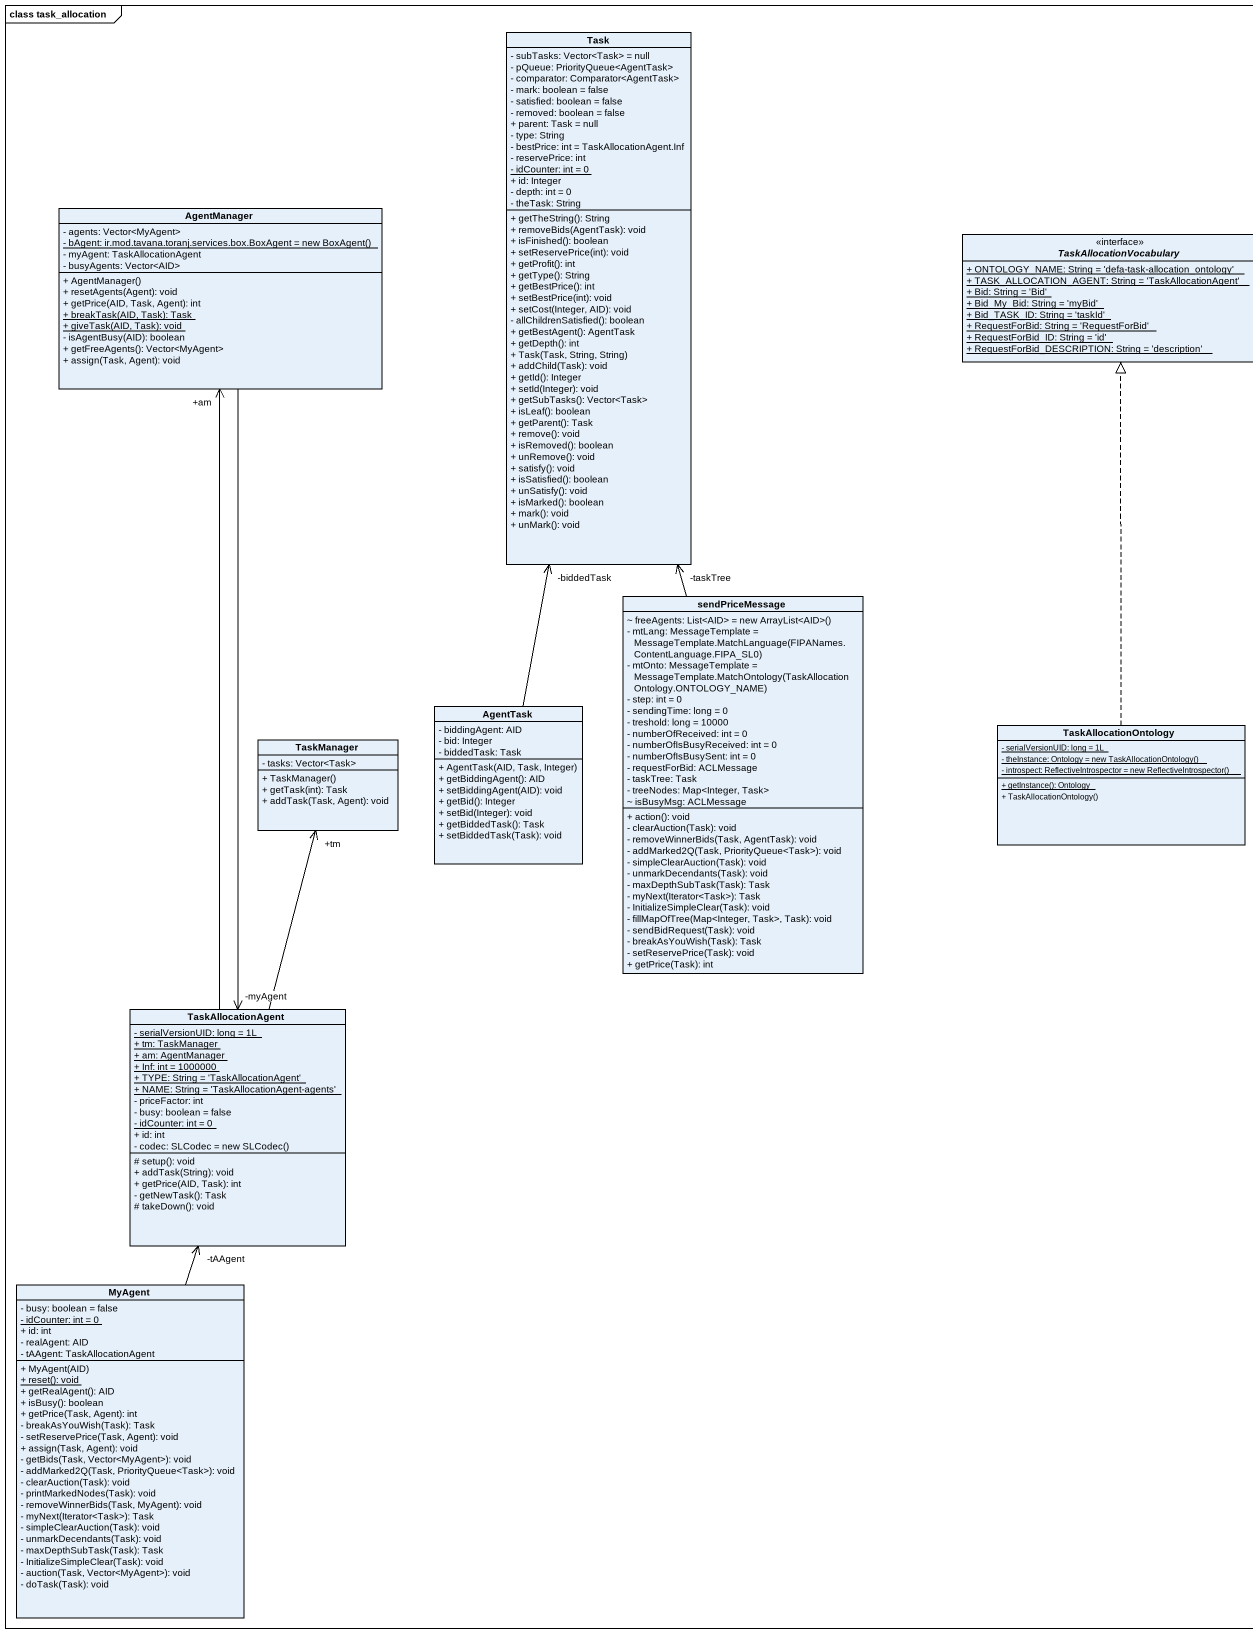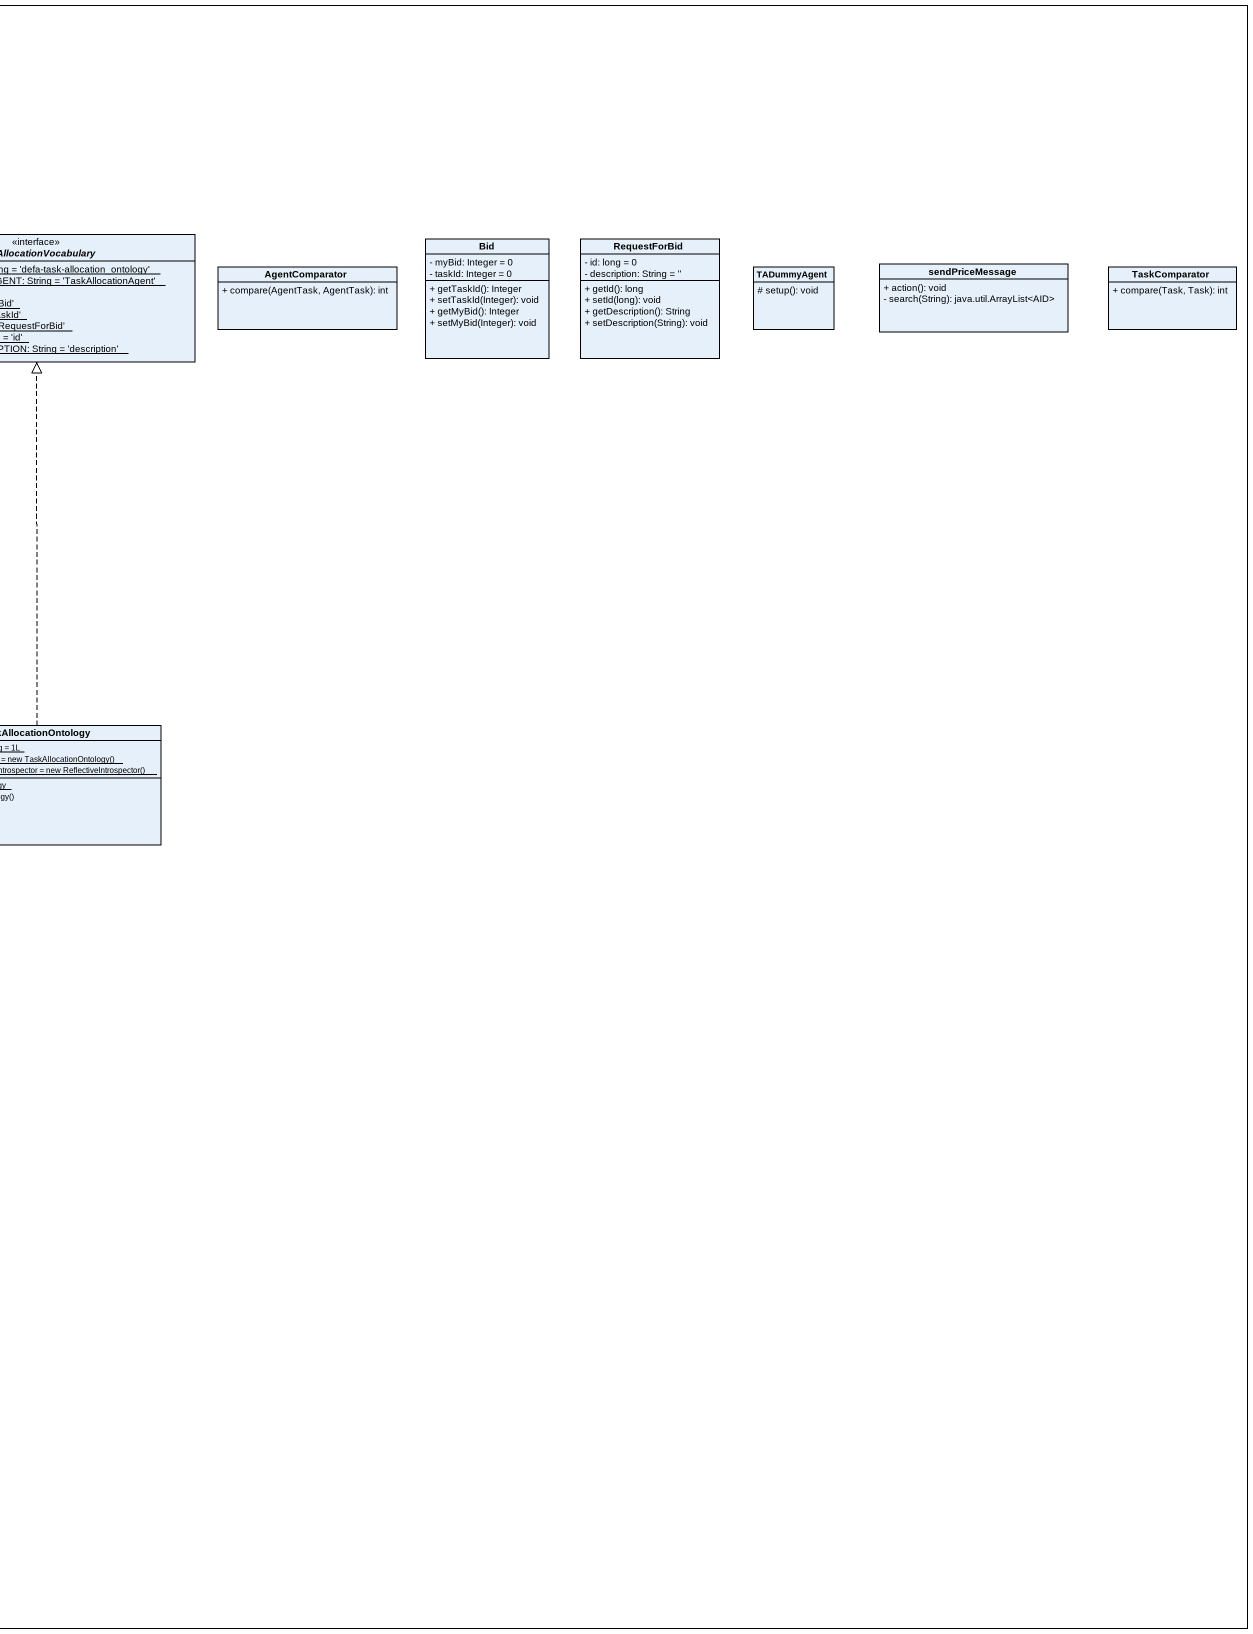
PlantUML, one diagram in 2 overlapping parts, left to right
@startuml
mainframe class task_allocation
hide circle
hide empty members
skinparam classAttributeIconSize 0
class Task {
  - subTasks: Vector<Task> = null
  - pQueue: PriorityQueue<AgentTask>
  - comparator: Comparator<AgentTask>
  - mark: boolean = false
  - satisfied: boolean = false
  - removed: boolean = false
  + parent: Task = null
  - type: String
  - bestPrice: int = TaskAllocationAgent.Inf
  - reservePrice: int
  {static} - idCounter: int = 0
  + id: Integer
  - depth: int = 0
  - theTask: String
  + getTheString(): String
  + removeBids(AgentTask): void
  + isFinished(): boolean
  + setReservePrice(int): void
  + getProfit(): int
  + getType(): String
  + getBestPrice(): int
  + setBestPrice(int): void
  + setCost(Integer, AID): void
  - allChildrenSatisfied(): boolean
  + getBestAgent(): AgentTask
  + getDepth(): int
  + Task(Task, String, String)
  + addChild(Task): void
  + getId(): Integer
  + setId(Integer): void
  + getSubTasks(): Vector<Task>
  + isLeaf(): boolean
  + getParent(): Task
  + remove(): void
  + isRemoved(): boolean
  + unRemove(): void
  + satisfy(): void
  + isSatisfied(): boolean
  + unSatisfy(): void
  + isMarked(): boolean
  + mark(): void
  + unMark(): void
}
class AgentManager {
  - agents: Vector<MyAgent>
  {static} {field} - bAgent: ir.mod.tavana.toranj.services.box.BoxAgent = new BoxAgent()
  - myAgent: TaskAllocationAgent
  - busyAgents: Vector<AID>
  + AgentManager()
  + resetAgents(Agent): void
  + getPrice(AID, Task, Agent): int
  {static} + breakTask(AID, Task): Task
  {static} + giveTask(AID, Task): void
  - isAgentBusy(AID): boolean
  + getFreeAgents(): Vector<MyAgent>
  + assign(Task, Agent): void
}
interface TaskAllocationVocabulary <<interface>> {
  {static} + ONTOLOGY_NAME: String = 'defa-task-allocation_ontology'
  {static} + TASK_ALLOCATION_AGENT: String = 'TaskAllocationAgent'
  {static} + Bid: String = 'Bid'
  {static} + Bid_My_Bid: String = 'myBid'
  {static} + Bid_TASK_ID: String = 'taskId'
  {static} + RequestForBid: String = 'RequestForBid'
  {static} + RequestForBid_ID: String = 'id'
  {static} + RequestForBid_DESCRIPTION: String = 'description'
}
class AgentComparator {
  + compare(AgentTask, AgentTask): int
}
class Bid {
  - myBid: Integer = 0
  - taskId: Integer = 0
  + getTaskId(): Integer
  + setTaskId(Integer): void
  + getMyBid(): Integer
  + setMyBid(Integer): void
}
class RequestForBid {
  - id: long = 0
  - description: String = ''
  + getId(): long
  + setId(long): void
  + getDescription(): String
  + setDescription(String): void
}
class TADummyAgent {
  # setup(): void
}
class sendPriceMessage {
  + action(): void
  - search(String): java.util.ArrayList<AID>
}
class TaskComparator {
  + compare(Task, Task): int
}
class "sendPriceMessage" as sendPriceMessage_2 {
  {field} ~ freeAgents: List<AID> = new ArrayList<AID>()
  {field} - mtLang: MessageTemplate = MessageTemplate.MatchLanguage(FIPANames.ContentLanguage.FIPA_SL0)
  {field} - mtOnto: MessageTemplate = MessageTemplate.MatchOntology(TaskAllocationOntology.ONTOLOGY_NAME)
  - step: int = 0
  - sendingTime: long = 0
  - treshold: long = 10000
  - numberOfReceived: int = 0
  - numberOfIsBusyReceived: int = 0
  - numberOfIsBusySent: int = 0
  - requestForBid: ACLMessage
  - taskTree: Task
  - treeNodes: Map<Integer, Task>
  ~ isBusyMsg: ACLMessage
  + action(): void
  - clearAuction(Task): void
  - removeWinnerBids(Task, AgentTask): void
  - addMarked2Q(Task, PriorityQueue<Task>): void
  - simpleClearAuction(Task): void
  - unmarkDecendants(Task): void
  - maxDepthSubTask(Task): Task
  - myNext(Iterator<Task>): Task
  - InitializeSimpleClear(Task): void
  - fillMapOfTree(Map<Integer, Task>, Task): void
  - sendBidRequest(Task): void
  - breakAsYouWish(Task): Task
  - setReservePrice(Task): void
  + getPrice(Task): int
}
class AgentTask {
  - biddingAgent: AID
  - bid: Integer
  - biddedTask: Task
  + AgentTask(AID, Task, Integer)
  + getBiddingAgent(): AID
  + setBiddingAgent(AID): void
  + getBid(): Integer
  + setBid(Integer): void
  + getBiddedTask(): Task
  + setBiddedTask(Task): void
}
class TaskManager {
  - tasks: Vector<Task>
  + TaskManager()
  + getTask(int): Task
  + addTask(Task, Agent): void
}
class TaskAllocationOntology {
  {static} - serialVersionUID: long = 1L
  {static} {field} - theInstance: Ontology = new TaskAllocationOntology()
  {static} {field} - introspect: ReflectiveIntrospector = new ReflectiveIntrospector()
  {static} + getInstance(): Ontology
  + TaskAllocationOntology()
}
class TaskAllocationAgent {
  {static} - serialVersionUID: long = 1L
  {static} + tm: TaskManager
  {static} + am: AgentManager
  {static} + Inf: int = 1000000
  {static} + TYPE: String = 'TaskAllocationAgent'
  {static} + NAME: String = 'TaskAllocationAgent-agents'
  - priceFactor: int
  - busy: boolean = false
  {static} - idCounter: int = 0
  + id: int
  {field} - codec: SLCodec = new SLCodec()
  # setup(): void
  + addTask(String): void
  + getPrice(AID, Task): int
  - getNewTask(): Task
  # takeDown(): void
}
class MyAgent {
  - busy: boolean = false
  {static} - idCounter: int = 0
  + id: int
  - realAgent: AID
  - tAAgent: TaskAllocationAgent
  + MyAgent(AID)
  {static} + reset(): void
  + getRealAgent(): AID
  + isBusy(): boolean
  + getPrice(Task, Agent): int
  - breakAsYouWish(Task): Task
  - setReservePrice(Task, Agent): void
  + assign(Task, Agent): void
  - getBids(Task, Vector<MyAgent>): void
  - addMarked2Q(Task, PriorityQueue<Task>): void
  - clearAuction(Task): void
  - printMarkedNodes(Task): void
  - removeWinnerBids(Task, MyAgent): void
  - myNext(Iterator<Task>): Task
  - simpleClearAuction(Task): void
  - unmarkDecendants(Task): void
  - maxDepthSubTask(Task): Task
  - InitializeSimpleClear(Task): void
  - auction(Task, Vector<MyAgent>): void
  - doTask(Task): void
}
AgentManager --> "-myAgent" TaskAllocationAgent
sendPriceMessage_2 -up-> "-taskTree" Task
AgentTask -up-> "-biddedTask" Task
TaskAllocationOntology .up.|> TaskAllocationVocabulary
TaskAllocationAgent -up-> "+am" AgentManager
TaskAllocationAgent -up-> "+tm" TaskManager
MyAgent -up-> "-tAAgent" TaskAllocationAgent
@enduml
